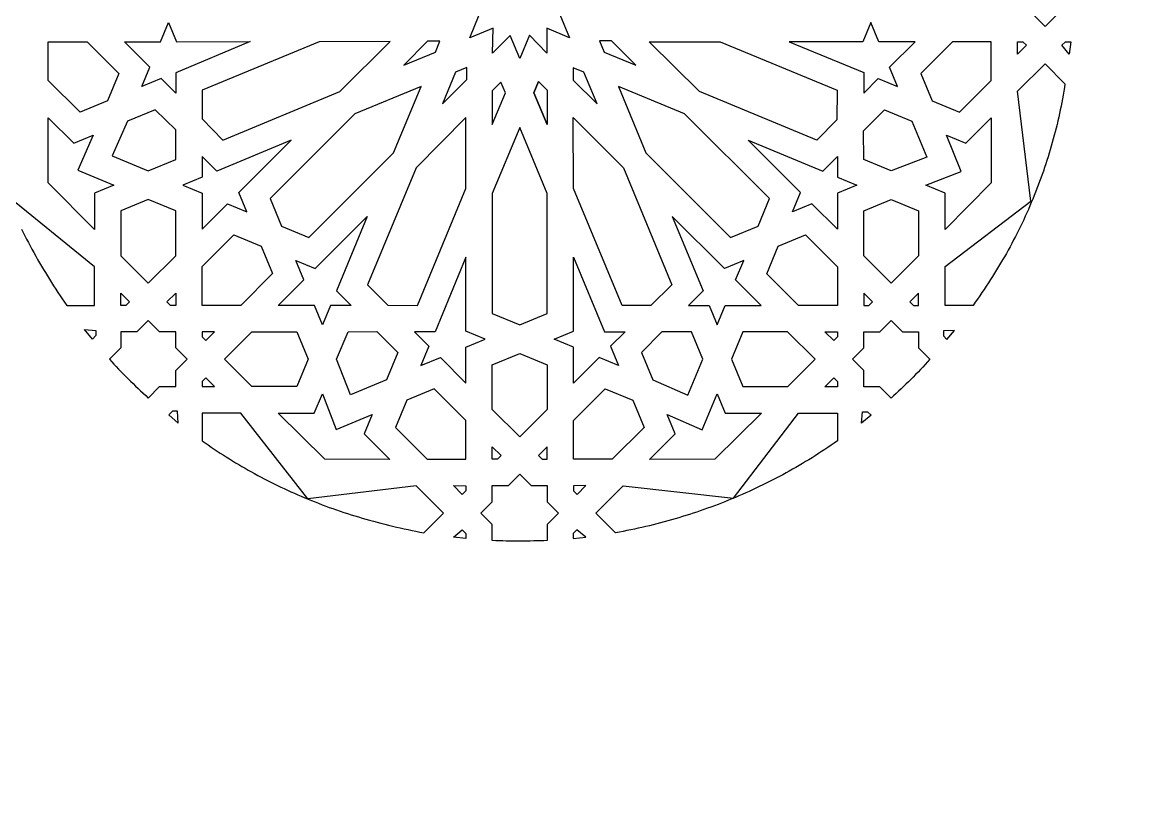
# Model space of a CAD drawing. Extents: x 2600 to 3740, y -1616 to -476.
# Drawn here: x 2990 to 3393.4, y -1337.1 to -1058.3 of the extents above; entities that cross this region are included whole.
import ezdxf

# ---------------------------------------------------------------- set-up
doc = ezdxf.new("R2010")
doc.units = 0
doc.layers.add('LAYER_1', color=18, linetype='CONTINUOUS')
doc.layers.add('LAYER_2', color=174, linetype='CONTINUOUS')

msp = doc.modelspace()

# ---------------------------------------------------------------- linework, layer by layer
at = {"layer": 'LAYER_1'}
for points in [[(3184.26, -1055.47), (3187.75, -1063.87), (3179.5, -1060.46), (3179.49, -1069.45), (3173.21, -1062.92), (3169.73, -1071.33), (3166.31, -1063.09), (3159.95, -1069.45), (3160.12, -1060.38), (3151.72, -1063.87), (3155.12, -1055.62)], [(3363.69, -1055.78), (3359.59, -1059.88), (3355.51, -1055.78)], [(2989.63, -1133.03), (2990.24, -1134.25), (2990.86, -1135.48), (2991.5, -1136.7), (2992.14, -1137.92), (2992.79, -1139.14), (2993.45, -1140.36), (2994.12, -1141.57), (2994.79, -1142.78), (2995.48, -1143.99), (2996.17, -1145.19), (2996.88, -1146.4), (2997.59, -1147.6), (2998.32, -1148.8), (2999.05, -1149.99), (2999.79, -1151.19), (3000.54, -1152.38), (3001.29, -1153.57), (3002.06, -1154.75), (3002.84, -1155.94), (3003.62, -1157.12), (3004.41, -1158.3), (3005.21, -1159.48), (3006.02, -1160.65), (3016.06, -1160.65), (3016.06, -1146.66), (2984.35, -1120.88)]]:
    msp.add_lwpolyline(points, dxfattribs=at)
for points in [[(3033.18, -1081.52), (3036.07, -1074.54), (3026.85, -1065.31), (3039.89, -1065.31), (3042.79, -1058.33), (3045.68, -1065.32), (3072.36, -1065.3), (3045.45, -1076.51), (3045.45, -1083.92), (3040.16, -1078.63)], [(3306.28, -1081.53), (3303.39, -1074.55), (3312.62, -1065.32), (3299.57, -1065.32), (3296.68, -1058.34), (3293.78, -1065.33), (3267.11, -1065.31), (3294.05, -1076.41), (3294.05, -1083.89), (3299.3, -1078.64)], [(3211.66, -1073.78), (3202.87, -1064.97), (3198.54, -1065), (3200.22, -1069.04)], [(2999.34, -1065.31), (3013.36, -1065.31), (3024.83, -1076.78), (3020.72, -1086.69), (3010.83, -1090.79), (2999.34, -1079.31)], [(3122.86, -1065.19), (3097.27, -1065.32), (3054.96, -1082.85), (3054.96, -1093.22), (3062.42, -1100.86), (3104.73, -1083.33)], [(3127.8, -1073.78), (3139.24, -1069.04), (3140.85, -1065.16), (3136.39, -1065.16)], [(3216.55, -1065.32), (3242.2, -1065.32), (3284.51, -1082.84), (3284.38, -1093.52), (3277.05, -1100.85), (3234.74, -1083.33)], [(3340.13, -1065.31), (3326.11, -1065.31), (3314.64, -1076.77), (3318.75, -1086.69), (3328.64, -1090.79), (3340.13, -1079.3)], [(3352.84, -1066.62), (3349.67, -1069.79), (3349.68, -1065.32), (3351.54, -1065.32)], [(3368.36, -1069.83), (3365.7, -1066.61), (3367.01, -1065.31), (3368.85, -1065.31)], [(3141.8, -1087.78), (3150.61, -1078.99), (3150.59, -1074.67), (3146.54, -1076.34)], [(3197.66, -1087.79), (3192.92, -1076.34), (3189.04, -1074.74), (3189.04, -1079.19)], [(3323.44, -1160.65), (3323.44, -1146.62), (3354.39, -1122.91), (3349.68, -1083.24), (3359.57, -1073.34), (3366.78, -1080.55), (3366.57, -1081.9), (3366.35, -1083.25), (3366.11, -1084.59), (3365.87, -1085.93), (3365.62, -1087.27), (3365.36, -1088.6), (3365.09, -1089.93), (3364.81, -1091.26), (3364.52, -1092.59), (3364.22, -1093.91), (3363.91, -1095.23), (3363.59, -1096.54), (3363.26, -1097.86), (3362.92, -1099.16), (3362.57, -1100.47), (3362.21, -1101.77), (3361.84, -1103.07), (3361.46, -1104.37), (3361.08, -1105.66), (3360.68, -1106.95), (3360.27, -1108.24), (3359.85, -1109.52), (3359.43, -1110.81), (3358.99, -1112.08), (3358.54, -1113.36), (3358.09, -1114.63), (3357.62, -1115.9), (3357.15, -1117.16), (3356.66, -1118.43), (3356.17, -1119.69), (3355.66, -1120.94), (3355.15, -1122.2), (3354.62, -1123.45), (3354.09, -1124.69), (3353.55, -1125.94), (3352.99, -1127.18), (3352.43, -1128.41), (3351.86, -1129.65), (3351.28, -1130.88), (3350.68, -1132.11), (3350.08, -1133.33), (3349.47, -1134.55), (3348.85, -1135.77), (3348.22, -1136.99), (3347.58, -1138.2), (3346.93, -1139.41), (3346.27, -1140.62), (3345.6, -1141.82), (3344.92, -1143.02), (3344.23, -1144.22), (3343.53, -1145.41), (3342.82, -1146.6), (3342.1, -1147.79), (3341.37, -1148.97), (3340.64, -1150.16), (3339.89, -1151.33), (3339.13, -1152.51), (3338.36, -1153.68), (3337.59, -1154.85), (3336.8, -1156.02), (3336, -1157.18), (3335.2, -1158.34), (3334.38, -1159.49), (3333.56, -1160.65)], [(3159.83, -1095.25), (3164.57, -1083.81), (3162.96, -1079.93), (3159.81, -1083.08)], [(3179.65, -1082.8), (3176.57, -1079.76), (3174.89, -1083.81), (3179.63, -1095.25), (3174.89, -1083.81), (3176.57, -1079.76), (3179.65, -1082.8), (3179.63, -1095.25), (3174.89, -1083.81), (3176.57, -1079.76)], [(3134.07, -1081.51), (3110.15, -1091.41), (3079.52, -1122.05), (3083.62, -1131.97), (3093.53, -1136.08), (3124.15, -1105.45)], [(3205.38, -1081.51), (3215.29, -1105.44), (3245.93, -1136.07), (3255.85, -1131.97), (3259.95, -1122.05), (3229.33, -1091.43)], [(3023.02, -1117.19), (3016.02, -1120.08), (3016.02, -1133.19), (2999.34, -1116.35), (2999.29, -1092.79), (3008.56, -1102.05), (3015.55, -1099.16), (3009.97, -1111.78)], [(3045.4, -1107.91), (3045.4, -1097.16), (3037.93, -1089.89), (3028.02, -1093.99), (3022.45, -1106.62), (3035.48, -1112.02)], [(3114.73, -1153.17), (3122.07, -1160.5), (3132.75, -1160.63), (3150.27, -1118.32), (3150.27, -1092.67), (3132.25, -1110.86)], [(3206.73, -1160.63), (3189.2, -1118.32), (3189.07, -1092.72), (3207.21, -1110.86), (3224.74, -1153.17), (3217.1, -1160.63)], [(3294.06, -1107.91), (3293.92, -1097.49), (3301.53, -1089.89), (3311.45, -1094), (3316.85, -1107.02), (3303.98, -1112.02)], [(3316.45, -1117.19), (3329.32, -1112.21), (3323.92, -1099.16), (3330.91, -1102.05), (3340.17, -1092.79), (3340.12, -1116.35), (3323.44, -1133.19), (3323.44, -1120.08)], [(3169.73, -1096.28), (3159.82, -1120.2), (3159.82, -1163.52), (3169.73, -1167.64), (3179.65, -1163.53), (3179.65, -1120.22)], [(3047.95, -1117.18), (3054.93, -1120.07), (3054.93, -1133.12), (3064.16, -1123.9), (3071.14, -1126.79), (3068.25, -1119.8), (3087.12, -1100.95), (3060.22, -1112.15), (3054.93, -1106.87), (3054.93, -1114.29)], [(3291.51, -1117.19), (3284.53, -1120.08), (3284.53, -1133.13), (3275.3, -1123.9), (3268.32, -1126.79), (3271.21, -1119.81), (3252.34, -1100.96), (3279.29, -1112.06), (3284.53, -1106.82), (3284.53, -1114.29)], [(3035.49, -1152.58), (3045.4, -1142.67), (3045.4, -1126.46), (3035.49, -1122.35), (3025.59, -1126.45), (3025.59, -1142.69)], [(3303.98, -1152.58), (3294.06, -1142.66), (3294.06, -1126.45), (3303.98, -1122.34), (3313.87, -1126.44), (3313.87, -1142.68)], [(3098.4, -1167.63), (3095.51, -1160.65), (3082.46, -1160.65), (3091.68, -1151.42), (3088.79, -1144.44), (3095.78, -1147.33), (3114.63, -1128.46), (3103.53, -1155.41), (3108.77, -1160.65), (3101.29, -1160.65)], [(3241.06, -1167.64), (3243.95, -1160.65), (3257, -1160.65), (3247.77, -1151.43), (3250.67, -1144.44), (3243.68, -1147.34), (3224.83, -1128.46), (3236.03, -1155.37), (3230.74, -1160.65), (3238.17, -1160.65)], [(3054.93, -1160.65), (3054.93, -1146.63), (3066.4, -1135.16), (3076.31, -1139.27), (3080.41, -1149.16), (3068.93, -1160.65)], [(3284.53, -1160.65), (3270.51, -1160.65), (3259.04, -1149.19), (3263.15, -1139.27), (3273.04, -1135.17), (3284.53, -1146.66)], [(3134.05, -1182.41), (3141.04, -1179.51), (3150.26, -1188.74), (3150.26, -1175.69), (3157.25, -1172.8), (3150.26, -1169.9), (3150.28, -1143.23), (3139.17, -1170.17), (3131.7, -1170.17), (3136.94, -1175.42)], [(3205.4, -1182.41), (3198.42, -1179.51), (3189.19, -1188.74), (3189.19, -1175.69), (3182.21, -1172.8), (3189.2, -1169.9), (3189.17, -1143.23), (3200.39, -1170.14), (3207.79, -1170.14), (3202.51, -1175.42)], [(3025.57, -1160.64), (3025.57, -1156.17), (3028.72, -1159.33), (3027.41, -1160.64)], [(3045.4, -1156.16), (3045.4, -1160.64), (3043.54, -1160.64), (3042.23, -1159.33)], [(3294.06, -1156.16), (3294.06, -1160.65), (3295.92, -1160.65), (3297.23, -1159.33)], [(3313.89, -1160.65), (3313.89, -1156.17), (3310.73, -1159.33), (3312.05, -1160.65)], [(3012.48, -1169.34), (3016.57, -1169.65), (3016.57, -1171.5), (3015.27, -1172.8)], [(3035.48, -1194.12), (3039.58, -1190.01), (3045.39, -1190.01), (3045.39, -1184.2), (3049.5, -1180.1), (3045.39, -1175.99), (3045.39, -1170.18), (3039.58, -1170.18), (3035.48, -1166.07), (3031.37, -1170.18), (3025.56, -1170.18), (3025.56, -1175.99), (3021.46, -1180.1), (3022.27, -1180.99), (3023.09, -1181.88), (3023.92, -1182.77), (3024.76, -1183.66), (3025.61, -1184.54), (3026.47, -1185.42), (3027.34, -1186.3), (3028.21, -1187.18), (3029.1, -1188.05), (3029.99, -1188.92), (3030.89, -1189.79), (3031.8, -1190.66), (3032.71, -1191.53), (3033.63, -1192.39), (3034.55, -1193.25)], [(3313.91, -1170.22), (3313.89, -1176), (3317.99, -1180.11), (3317.14, -1181.05), (3316.28, -1181.99), (3315.41, -1182.91), (3314.55, -1183.83), (3313.68, -1184.74), (3312.81, -1185.64), (3311.94, -1186.53), (3311.06, -1187.41), (3310.18, -1188.29), (3309.3, -1189.15), (3308.42, -1190), (3307.54, -1190.85), (3306.65, -1191.68), (3305.76, -1192.51), (3304.87, -1193.32), (3303.97, -1194.13), (3299.87, -1190.02), (3294.06, -1190.02), (3294.06, -1184.21), (3289.98, -1180.13), (3294.06, -1176), (3294.06, -1170.19), (3299.87, -1170.19), (3303.97, -1166.09), (3308.1, -1170.22)], [(3326.81, -1169.69), (3322.85, -1169.85), (3322.85, -1171.69), (3324.15, -1172.99)], [(3059.42, -1170.18), (3054.94, -1170.18), (3054.94, -1172.04), (3056.25, -1173.35)], [(3063.01, -1180.1), (3072.92, -1170.18), (3089.13, -1170.18), (3093.24, -1180.1), (3089.14, -1189.99), (3072.9, -1189.99)], [(3108.56, -1192.97), (3103.56, -1180.1), (3107.67, -1170.18), (3118.09, -1170.05), (3125.7, -1177.65), (3121.59, -1187.57)], [(3230.5, -1193.13), (3235.9, -1180.1), (3231.79, -1170.18), (3221.04, -1170.19), (3213.76, -1177.65), (3217.87, -1187.57)], [(3276.46, -1180.1), (3266.55, -1170.18), (3250.34, -1170.18), (3246.23, -1180.1), (3250.32, -1189.99), (3266.57, -1189.99)], [(3280.04, -1170.19), (3284.52, -1170.19), (3284.52, -1172.04), (3283.21, -1173.36)], [(3169.73, -1208.2), (3159.82, -1198.29), (3159.81, -1182.07), (3169.73, -1177.97), (3179.63, -1182.06), (3179.63, -1198.31)], [(3054.94, -1190.01), (3059.41, -1190.01), (3056.25, -1186.86), (3054.94, -1188.17)], [(3284.52, -1190.02), (3280.05, -1190.02), (3283.21, -1186.86), (3284.52, -1188.17)], [(3098.4, -1192.57), (3103.38, -1205.44), (3116.43, -1200.04), (3113.53, -1207.03), (3122.8, -1216.29), (3099.24, -1216.24), (3082.4, -1199.56), (3095.5, -1199.56)], [(3150.28, -1216.25), (3150.28, -1202.23), (3138.81, -1190.76), (3128.89, -1194.87), (3124.8, -1204.76), (3136.28, -1216.25)], [(3189.19, -1216.25), (3189.19, -1202.22), (3200.65, -1190.76), (3210.57, -1194.87), (3214.67, -1204.76), (3203.18, -1216.25)], [(3223.04, -1200.04), (3235.66, -1205.62), (3241.06, -1192.57), (3243.96, -1199.56), (3257.06, -1199.56), (3240.23, -1216.24), (3216.67, -1216.29), (3225.93, -1207.03)], [(3046.3, -1203.15), (3046.04, -1198.91), (3044.2, -1198.91), (3042.9, -1200.21)], [(3054.94, -1199.56), (3054.94, -1209.57), (3056.01, -1210.33), (3057.09, -1211.07), (3058.17, -1211.82), (3059.26, -1212.55), (3060.36, -1213.28), (3061.46, -1214), (3062.56, -1214.71), (3063.67, -1215.42), (3064.79, -1216.12), (3065.91, -1216.81), (3067.04, -1217.49), (3068.17, -1218.17), (3069.31, -1218.84), (3070.45, -1219.5), (3071.6, -1220.16), (3072.75, -1220.8), (3073.92, -1221.44), (3075.08, -1222.08), (3076.25, -1222.7), (3077.43, -1223.32), (3078.61, -1223.93), (3079.8, -1224.54), (3081, -1225.13), (3082.2, -1225.72), (3083.4, -1226.3), (3084.62, -1226.87), (3085.83, -1227.44), (3087.06, -1228), (3088.29, -1228.55), (3089.52, -1229.09), (3090.76, -1229.63), (3092.01, -1230.15), (3093.26, -1230.67), (3094.52, -1231.18), (3095.78, -1231.69), (3097.05, -1232.18), (3098.33, -1232.67), (3099.61, -1233.15), (3100.9, -1233.63), (3102.2, -1234.09), (3103.5, -1234.55), (3104.8, -1235), (3106.12, -1235.44), (3107.43, -1235.87), (3108.76, -1236.3), (3110.09, -1236.71), (3111.43, -1237.12), (3112.77, -1237.52), (3114.12, -1237.92), (3115.48, -1238.3), (3116.84, -1238.68), (3118.2, -1239.05), (3119.58, -1239.41), (3120.96, -1239.76), (3122.35, -1240.1), (3123.74, -1240.44), (3125.14, -1240.77), (3126.54, -1241.08), (3127.96, -1241.39), (3129.37, -1241.7), (3130.8, -1241.99), (3132.23, -1242.28), (3133.67, -1242.55), (3135.11, -1242.82), (3142.24, -1235.69), (3132.35, -1225.8), (3093.14, -1230.6), (3068.96, -1199.56)], [(3284.53, -1199.53), (3284.53, -1209.65), (3283.4, -1210.43), (3282.26, -1211.21), (3281.13, -1211.97), (3279.98, -1212.73), (3278.84, -1213.48), (3277.69, -1214.22), (3276.53, -1214.96), (3275.37, -1215.68), (3274.21, -1216.4), (3273.05, -1217.11), (3271.88, -1217.81), (3270.7, -1218.5), (3269.53, -1219.18), (3268.35, -1219.86), (3267.16, -1220.52), (3265.97, -1221.18), (3264.78, -1221.83), (3263.58, -1222.47), (3262.38, -1223.1), (3261.18, -1223.73), (3259.97, -1224.34), (3258.76, -1224.95), (3257.54, -1225.55), (3256.32, -1226.14), (3255.1, -1226.72), (3253.87, -1227.29), (3252.64, -1227.86), (3251.4, -1228.42), (3250.17, -1228.96), (3248.92, -1229.5), (3247.68, -1230.04), (3246.43, -1230.56), (3245.17, -1231.07), (3243.91, -1231.58), (3242.65, -1232.08), (3241.39, -1232.57), (3240.12, -1233.05), (3238.84, -1233.52), (3237.56, -1233.98), (3236.28, -1234.44), (3235, -1234.88), (3233.71, -1235.32), (3232.42, -1235.75), (3231.12, -1236.17), (3229.82, -1236.59), (3228.51, -1236.99), (3227.21, -1237.39), (3225.89, -1237.78), (3224.58, -1238.16), (3223.26, -1238.53), (3221.93, -1238.89), (3220.61, -1239.25), (3219.27, -1239.59), (3217.94, -1239.93), (3216.6, -1240.26), (3215.26, -1240.58), (3213.91, -1240.89), (3212.56, -1241.19), (3211.2, -1241.49), (3209.85, -1241.78), (3208.48, -1242.05), (3207.12, -1242.32), (3205.75, -1242.59), (3204.37, -1242.84), (3197.25, -1235.71), (3207.16, -1225.8), (3246.98, -1230.37), (3270.54, -1199.53)], [(3293.24, -1203.18), (3293.59, -1199.07), (3295.43, -1199.07), (3296.73, -1200.37)], [(3159.81, -1211.77), (3162.98, -1214.94), (3161.67, -1216.25), (3159.81, -1216.25)], [(3179.64, -1211.77), (3176.47, -1214.94), (3177.79, -1216.25), (3179.65, -1216.25)], [(3159.81, -1245.66), (3159.81, -1239.82), (3155.7, -1235.71), (3159.81, -1231.6), (3159.81, -1225.79), (3165.62, -1225.79), (3169.72, -1221.69), (3173.83, -1225.79), (3179.64, -1225.79), (3179.64, -1231.64), (3183.74, -1235.71), (3179.64, -1239.82), (3179.64, -1245.62), (3178.43, -1245.68), (3177.21, -1245.72), (3176, -1245.76), (3174.78, -1245.79), (3173.55, -1245.82), (3172.32, -1245.84), (3171.09, -1245.85), (3169.85, -1245.86), (3168.61, -1245.86), (3167.36, -1245.85), (3166.11, -1245.83), (3164.86, -1245.81), (3163.6, -1245.78), (3162.34, -1245.75), (3161.08, -1245.71)], [(3148.96, -1228.96), (3145.8, -1225.79), (3150.26, -1225.8), (3150.26, -1227.66)], [(3190.49, -1228.96), (3193.66, -1225.79), (3189.19, -1225.8), (3189.19, -1227.66)], [(3145.74, -1244.39), (3148.97, -1241.73), (3150.28, -1243.04), (3150.28, -1244.88)], [(3193.67, -1244.41), (3190.38, -1241.76), (3189.08, -1243.06), (3189.08, -1244.9)]]:
    msp.add_lwpolyline(points, close=True, dxfattribs=at)
at = {"layer": 'LAYER_2'}
msp.add_lwpolyline([(3169.77, -475.95, 0.414214), (2599.77, -1045.95, 0.414214), (3169.77, -1615.95, 0.414214), (3739.77, -1045.95, 0.414214)], format="xyb", close=True, dxfattribs=at)

doc.saveas('drawing.dxf')
